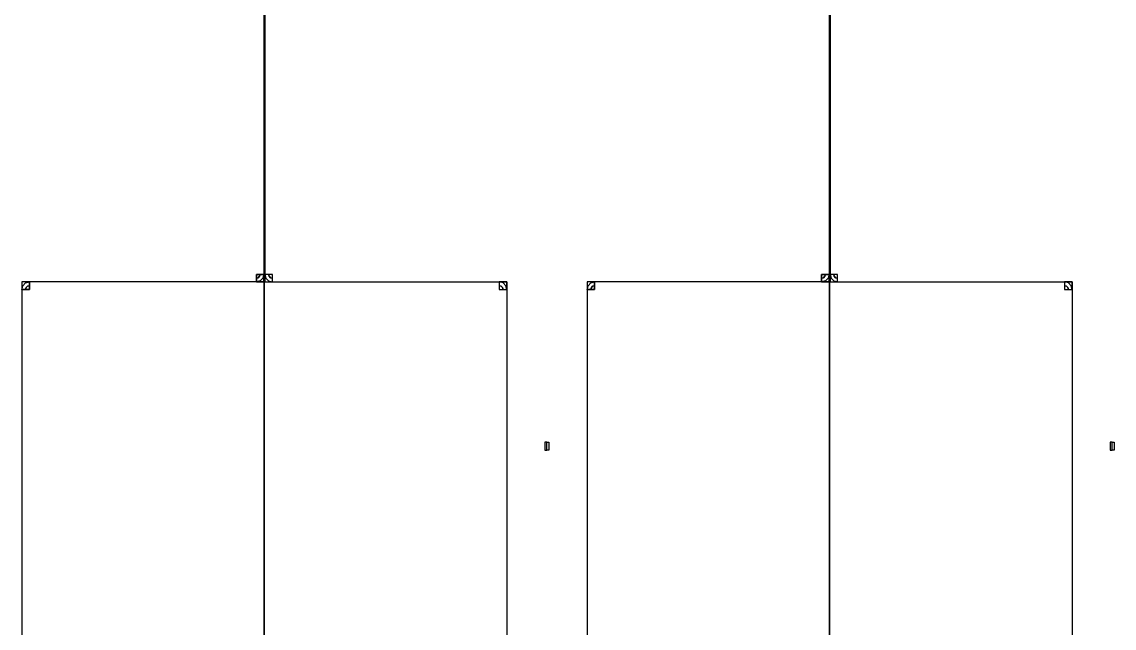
# Model space of a CAD drawing. Extents: x -50899 to 50899, y -48295 to 50898.
# Drawn here: x -25024 to -14105, y 13611 to 19677 of the extents above; entities that cross this region are included whole.
import ezdxf

# ---------------------------------------------------------------- set-up
doc = ezdxf.new("R2010")
doc.units = 0

# ---------------------------------------------------------------- blocks, each defined once
blk = doc.blocks.new('C')
for points in [[(2724, 41225), (2724, 45960), (2721, 45960), (2721, 41225), (2724, 41225)], [(2727, 41225), (2727, 45960), (2730, 45960), (2730, 41225), (2727, 41225)], [(2721, 41225), (2721, 41300), (2646, 41300), (2646, 41225), (2721, 41225)], [(2721, 41300), (2710, 41262), (2683, 41235), (2646, 41225), (2646, 41262), (2664, 41267), (2678, 41281), (2683, 41300), (2721, 41300)], [(2683, 41300), (2678, 41281), (2664, 41267), (2646, 41262), (2646, 41300), (2646, 41300), (2646, 41300), (2646, 41300), (2683, 41300)], [(2805, 41225), (2805, 41300), (2730, 41300), (2730, 41225), (2805, 41225)], [(2730, 41300), (2740, 41262), (2767, 41235), (2805, 41225), (2805, 41262), (2786, 41267), (2772, 41281), (2767, 41300), (2730, 41300)], [(2767, 41300), (2772, 41281), (2786, 41267), (2805, 41262), (2805, 41300), (2805, 41300), (2805, 41300), (2805, 41300), (2767, 41300)], [(2724, 35125), (2724, 41225), (301, 41225), (301, 35125), (2724, 35125)], [(301, 41225), (301, 41150), (376, 41150), (376, 41225), (301, 41225)], [(301, 41150), (311, 41187), (339, 41215), (376, 41225), (376, 41187), (357, 41182), (344, 41168), (339, 41150), (301, 41150)], [(339, 41150), (344, 41168), (357, 41182), (376, 41187), (376, 41150), (376, 41150), (376, 41150), (376, 41150), (339, 41150)], [(2727, 35125), (2727, 41225), (5149, 41225), (5149, 35125), (2727, 35125)], [(5074, 41225), (5074, 41150), (5149, 41150), (5149, 41225), (5074, 41225)], [(5149, 41150), (5139, 41187), (5112, 41215), (5074, 41225), (5074, 41187), (5093, 41182), (5106, 41168), (5112, 41150), (5149, 41150)], [(5112, 41150), (5106, 41168), (5093, 41182), (5074, 41187), (5074, 41150), (5074, 41150), (5074, 41150), (5074, 41150), (5112, 41150)], [(5550, 39542), (5550, 39622), (5530, 39622), (5530, 39542), (5550, 39542)]]:
    blk.add_lwpolyline(points)
blk = doc.blocks.new('D')
for points in [[(2724, 41225), (2724, 45960), (2721, 45960), (2721, 41225), (2724, 41225)], [(2727, 41225), (2727, 45960), (2730, 45960), (2730, 41225), (2727, 41225)], [(2721, 41225), (2721, 41300), (2646, 41300), (2646, 41225), (2721, 41225)], [(2721, 41300), (2710, 41262), (2683, 41235), (2646, 41225), (2646, 41262), (2664, 41267), (2678, 41281), (2683, 41300), (2721, 41300)], [(2683, 41300), (2678, 41281), (2664, 41267), (2646, 41262), (2646, 41300), (2646, 41300), (2646, 41300), (2646, 41300), (2683, 41300)], [(2805, 41225), (2805, 41300), (2730, 41300), (2730, 41225), (2805, 41225)], [(2730, 41300), (2740, 41262), (2767, 41235), (2805, 41225), (2805, 41262), (2786, 41267), (2772, 41281), (2767, 41300), (2730, 41300)], [(2767, 41300), (2772, 41281), (2786, 41267), (2805, 41262), (2805, 41300), (2805, 41300), (2805, 41300), (2805, 41300), (2767, 41300)], [(2724, 35125), (2724, 41225), (301, 41225), (301, 35125), (2724, 35125)], [(301, 41225), (301, 41150), (376, 41150), (376, 41225), (301, 41225)], [(301, 41150), (311, 41187), (339, 41215), (376, 41225), (376, 41187), (357, 41182), (344, 41168), (339, 41150), (301, 41150)], [(339, 41150), (344, 41168), (357, 41182), (376, 41187), (376, 41150), (376, 41150), (376, 41150), (376, 41150), (339, 41150)], [(2727, 35125), (2727, 41225), (5149, 41225), (5149, 35125), (2727, 35125)], [(5074, 41225), (5074, 41150), (5149, 41150), (5149, 41225), (5074, 41225)], [(5149, 41150), (5139, 41187), (5112, 41215), (5074, 41225), (5074, 41187), (5093, 41182), (5106, 41168), (5112, 41150), (5149, 41150)], [(5112, 41150), (5106, 41168), (5093, 41182), (5074, 41187), (5074, 41150), (5074, 41150), (5074, 41150), (5074, 41150), (5112, 41150)], [(-100, 39542), (-100, 39622), (-80, 39622), (-80, 39542), (-100, 39542)], [(5550, 39542), (5550, 39622), (5530, 39622), (5530, 39542), (5550, 39542)]]:
    blk.add_lwpolyline(points)
blk = doc.blocks.new('E')
blk.add_lwpolyline([(-100, 39542), (-100, 39622), (-80, 39622), (-80, 39542), (-100, 39542)])

msp = doc.modelspace()

# ---------------------------------------------------------------- block references
for name, p in [('C', (-25325, -24150)), ('D', (-19675, -24150)), ('E', (-14025, -24150))]:
    msp.add_blockref(name, p)

doc.saveas('drawing.dxf')
